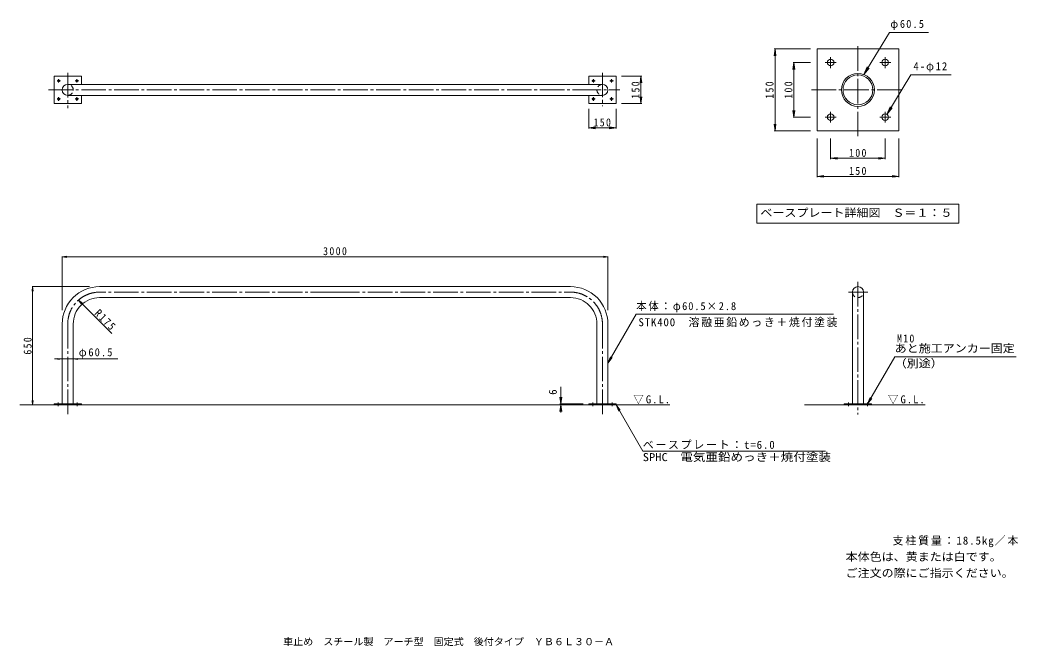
# Model space of a CAD drawing. Units: millimetres at full size, with parts at other scales. Extents: x -2750 to 2737, y -2042 to 1399.
import ezdxf
from ezdxf.enums import TextEntityAlignment as Align

# ---------------------------------------------------------------- set-up
doc = ezdxf.new("R2010")
doc.units = ezdxf.units.MM
doc.header["$LTSCALE"] = 15
doc.linetypes.add('CHAIN2', pattern=[12, 9, -1, 1, -1])
doc.linetypes.add('DASHED2', pattern=[3, 2, -1])
for name, color, linetype, lineweight in [('A-0', 7, 'CHAIN2', 9), ('A-2', 3, 'Continuous', 9), ('A-4', 7, 'Continuous', 9), ('A-5', 7, 'Continuous', 9), ('B-0', 7, 'CHAIN2', 9), ('B-2', 3, 'Continuous', 9), ('B-4', 7, 'Continuous', 9), ('B-5', 7, 'Continuous', 9), ('B-6', 6, 'Continuous', 5)]:
    doc.layers.add(name, color=color, linetype=linetype, lineweight=lineweight)
doc.layers.add('F-5_F-5ﾚｲﾔ', color=2, linetype='Continuous')
doc.styles.add('ＭＳ ゴシック', font='')
doc.styles.get('ＭＳ ゴシック').set_extended_font_data('MS Gothic')

msp = doc.modelspace()

# ---------------------------------------------------------------- linework, layer by layer
at = {"layer": 'A-0'}
for p, q in [((1856.78, 760.04), (1856.78, 1270.04)), ((1676.78, 1165.04), (1736.78, 1165.04)), ((1706.78, 1135.04), (1706.78, 1195.04)), ((1976.78, 1165.04), (2036.78, 1165.04)), ((2006.78, 1135.04), (2006.78, 1195.04)), ((1601.78, 1015.04), (2111.78, 1015.04)), ((1706.78, 835.04), (1706.78, 895.04)), ((2006.78, 835.04), (2006.78, 895.04)), ((1676.78, 865.04), (1736.78, 865.04)), ((1976.78, 865.04), (2036.78, 865.04))]:
    msp.add_line(p, q, dxfattribs=at)
at = {"layer": 'A-2'}
for p, q in [((2081.78, 790.04), (2081.78, 1240.04)), ((1631.78, 790.04), (2081.78, 790.04))]:
    msp.add_line(p, q, dxfattribs=at)
msp.add_lwpolyline([(2081.78, 1240.04), (1631.78, 1240.04), (1631.78, 790.04)], dxfattribs=at)
for centre, radius in [((1706.78, 1165.04), 18), ((2006.78, 1165.04), 18), ((1856.78, 1015.04), 90.75), ((1856.78, 1015.04), 82.05), ((1706.78, 865.04), 18), ((2006.78, 865.04), 18)]:
    msp.add_circle(centre, radius, dxfattribs=at)
at = {"layer": 'A-4'}
for p, q in [((1400.87, 1240.04), (1395.97, 1202.86)), ((1396.37, 1240.04), (1596.24, 1240.04)), ((1400.87, 1240.04), (1405.76, 1202.86)), ((1504.53, 1165.04), (1499.63, 1127.86)), ((1500.03, 1165.04), (1596.24, 1165.04)), ((1504.53, 1165.04), (1509.42, 1127.86)), ((1504.53, 865.04), (1509.42, 902.22)), ((1400.87, 790.04), (1405.76, 827.22)), ((1500.03, 865.04), (1596.24, 865.04)), ((1396.37, 790.04), (1596.24, 790.04)), ((1631.78, 535.23), (1631.78, 747.57)), ((1706.78, 634.5), (1706.78, 747.57)), ((2006.78, 634.5), (2006.78, 747.57)), ((2081.78, 535.23), (2081.78, 747.57)), ((1706.78, 639), (1743.96, 643.89)), ((1706.78, 639), (1743.96, 634.1)), ((2006.78, 639), (1969.61, 643.89)), ((1631.78, 539.73), (1668.96, 544.62)), ((1631.78, 539.73), (1668.96, 534.83)), ((2081.78, 539.73), (2044.61, 544.62))]:
    msp.add_line(p, q, dxfattribs=at)
for points in [[(1400.87, 1240.04), (1400.87, 790.04), (1395.97, 827.22)], [(1504.53, 1165.04), (1504.53, 865.04), (1499.63, 902.22)], [(1706.78, 639), (2006.78, 639), (1969.61, 634.1)], [(1631.78, 539.73), (2081.78, 539.73), (2044.61, 534.83)]]:
    msp.add_lwpolyline(points, dxfattribs=at)
at = {"layer": 'A-5'}
for p, q in [((1889.72, 1099.6), (1907.78, 1140.81)), ((1889.72, 1099.6), (1917.83, 1134.73)), ((2147.58, 1097.84), (2016.1, 880.44)), ((2147.58, 1097.84), (2369.45, 1097.84)), ((2016.1, 880.44), (2034.16, 921.65)), ((2016.1, 880.44), (2044.21, 915.57)), ((1301.67, 386.7), (2411.9, 386.7)), ((1301.67, 386.7), (1301.67, 281.7)), ((2411.9, 386.7), (2411.9, 281.7)), ((1301.67, 281.7), (2411.9, 281.7))]:
    msp.add_line(p, q, dxfattribs=at)
msp.add_lwpolyline([(2244.18, 1330.77), (2029.53, 1330.77), (1889.72, 1099.6)], dxfattribs=at)
at = {"layer": 'B-0'}
for p, q in [((-2487.32, 1108.77), (-2487.32, 914.78)), ((452.18, 1109.64), (452.18, 925.06)), ((-2545.98, 1065.04), (-2526.85, 1065.04)), ((-2537.32, 1055.52), (-2537.32, 1074.41)), ((-2445.98, 1065.04), (-2426.85, 1065.04)), ((-2437.32, 1055.52), (-2437.32, 1074.41)), ((393.52, 1065.04), (412.65, 1065.04)), ((402.18, 1055.52), (402.18, 1074.41)), ((493.52, 1065.04), (512.65, 1065.04)), ((502.18, 1055.52), (502.18, 1074.41)), ((-2592.22, 1015.04), (310.02, 1015.04)), ((310.02, 1015.04), (548.42, 1015.04)), ((-2545.98, 965.04), (-2526.85, 965.04)), ((-2537.32, 955.52), (-2537.32, 974.41)), ((-2445.98, 965.04), (-2426.85, 965.04)), ((-2437.32, 955.52), (-2437.32, 974.41)), ((393.52, 965.04), (412.65, 965.04)), ((402.18, 955.52), (402.18, 974.41)), ((493.52, 965.04), (512.65, 965.04)), ((502.18, 955.52), (502.18, 974.41)), ((1856.78, -40.02), (1856.78, -769.66)), ((-1017.57, -96.54), (-2312.32, -96.54)), ((-1017.57, -96.54), (277.18, -96.54)), ((1804.9, -96.54), (1911.92, -96.54)), ((-2487.32, -271.54), (-2487.32, -769.66)), ((452.18, -271.54), (452.18, -769.66)), ((-2540.02, -702.46), (-2540.02, -722.46)), ((-2434.79, -702.46), (-2434.79, -722.46)), ((399.56, -702.46), (399.56, -722.46)), ((504.79, -702.46), (504.79, -722.46)), ((1804.18, -702.46), (1804.18, -722.46)), ((1909.41, -702.46), (1909.41, -722.46))]:
    msp.add_line(p, q, dxfattribs=at)
at = {"layer": 'B-0', "color": 3, "linetype": 'Continuous'}
for p, q in [((-2562.42, -710.29), (-2562.37, -710.29)), ((1781.78, -710.29), (1781.83, -710.29))]:
    msp.add_line(p, q, dxfattribs=at)
at = {"layer": 'B-0'}
for centre, start, end in [((-2312.32, -271.54), 89.99976, 180), ((277.18, -271.54), 0, 90.00024)]:
    msp.add_arc(centre, 175, start, end, dxfattribs=at)
at = {"layer": 'B-2'}
for p, q in [((-2487.32, 1045.29), (452.18, 1045.29)), ((-2412.32, 1045.29), (-2412.32, 1090.04)), ((527.18, 1090.04), (377.18, 1090.04)), ((377.18, 1090.04), (377.18, 1045.29)), ((527.18, 940.04), (527.18, 1090.04)), ((-2487.32, 984.79), (452.18, 984.79)), ((-2412.32, 940.04), (-2412.32, 984.79)), ((377.18, 984.79), (377.18, 940.04)), ((377.18, 940.04), (527.18, 940.04)), ((-1017.57, -66.29), (-2312.32, -66.29)), ((-1017.57, -66.29), (277.18, -66.29)), ((1826.53, -96.54), (1826.53, -710.29)), ((1887.03, -96.54), (1887.03, -710.29)), ((-1017.57, -126.79), (-2312.32, -126.79)), ((-1017.57, -126.79), (277.18, -126.79)), ((-2517.57, -271.54), (-2517.57, -710.29)), ((-2457.07, -271.54), (-2457.07, -710.29)), ((421.93, -271.54), (421.93, -710.29)), ((482.43, -271.54), (482.43, -710.29)), ((-2562.37, -710.29), (-2412.42, -710.29)), ((-2562.37, -710.29), (-2562.37, -716.29)), ((-2412.42, -710.29), (-2412.42, -716.29)), ((527.16, -710.29), (377.16, -710.29)), ((377.16, -716.29), (377.16, -710.29)), ((527.16, -710.29), (527.16, -716.29)), ((1781.83, -710.29), (1931.78, -710.29)), ((1781.83, -710.29), (1781.83, -716.29)), ((1931.78, -710.29), (1931.78, -716.29))]:
    msp.add_line(p, q, dxfattribs=at)
at = {"layer": 'B-2', "linetype": 'DASHED2'}
for p, q in [((-2546.02, -710.29), (-2546.02, -716.29)), ((-2534.02, -710.29), (-2534.02, -716.29)), ((-2440.79, -710.29), (-2440.79, -716.29)), ((-2428.79, -710.29), (-2428.79, -716.29)), ((393.56, -710.29), (393.56, -716.29)), ((405.56, -710.29), (405.56, -716.29)), ((498.79, -710.29), (498.79, -716.29)), ((510.79, -710.29), (510.79, -716.29)), ((1798.18, -710.29), (1798.18, -716.29)), ((1810.18, -710.29), (1810.18, -716.29)), ((1903.41, -710.29), (1903.41, -716.29)), ((1915.41, -710.29), (1915.41, -716.29))]:
    msp.add_line(p, q, dxfattribs=at)
at = {"layer": 'B-2'}
msp.add_lwpolyline([(-2412.32, 1090.04), (-2562.32, 1090.04), (-2562.32, 940.04), (-2412.32, 940.04)], dxfattribs=at)
for centre in [(-2537.32, 1065.04), (-2437.32, 1065.04), (402.18, 1065.04), (502.18, 1065.04), (-2537.32, 965.04), (-2437.32, 965.04), (402.18, 965.04), (502.18, 965.04)]:
    msp.add_circle(centre, 6, dxfattribs=at)
for centre, radius, start, end in [((-2487.32, 1015.04), 30.25, 90, 270), ((452.18, 1015.04), 30.25, 270, 90), ((-2312.32, -271.54), 205.25, 89.99977, 180), ((277.18, -271.54), 205.25, 0, 90.00023), ((1856.78, -96.54), 30.25, 0, 180), ((-2312.32, -271.54), 144.75, 89.9998, 180), ((277.18, -271.54), 144.75, 0, 90.0002)]:
    msp.add_arc(centre, radius, start, end, dxfattribs=at)
at = {"layer": 'B-2', "linetype": 'DASHED2'}
for centre, start, end in [((-2487.32, 1015.04), 270, 90), ((452.18, 1015.04), 90, 270), ((1856.78, -96.54), 180, 0)]:
    msp.add_arc(centre, 30.25, start, end, dxfattribs=at)
at = {"layer": 'B-4'}
for p, q in [((668.49, 1090.04), (557.18, 1090.04)), ((663.99, 1090.04), (659.09, 1052.86)), ((663.99, 1090.04), (663.99, 940.04)), ((663.99, 1090.04), (668.88, 1052.86)), ((668.49, 940.04), (557.18, 940.04)), ((663.99, 940.04), (659.09, 977.22)), ((663.99, 940.04), (668.88, 977.22)), ((377.18, 801.91), (377.18, 910.04)), ((527.18, 801.91), (527.18, 910.04)), ((377.18, 806.41), (414.36, 811.3)), ((377.18, 806.41), (527.18, 806.41)), ((377.18, 806.41), (414.36, 801.51)), ((527.18, 806.41), (490, 811.3)), ((527.18, 806.41), (490, 801.51)), ((-2517.57, 97.77), (-2492.79, 101.03)), ((-2517.57, -195.64), (-2517.57, 99.57)), ((-2517.57, 97.77), (-2492.79, 94.51)), ((-2517.57, 97.77), (482.43, 97.77)), ((482.43, 97.77), (457.64, 101.03)), ((482.43, 97.77), (457.64, 94.51)), ((482.43, -195.64), (482.43, 99.57)), ((-2680.2, -66.29), (-2683.46, -91.08)), ((-2368.16, -66.29), (-2682, -66.29)), ((-2680.2, -66.29), (-2676.94, -91.08)), ((-2680.2, -716.29), (-2680.2, -66.29)), ((-2428.49, -140.66), (-2408.66, -155.88)), ((-2212.56, -463.86), (-2559.14, -463.86)), ((-2517.57, -463.86), (-2542.36, -460.59)), ((-2517.57, -463.86), (-2542.36, -467.12)), ((-2457.07, -463.86), (-2432.29, -460.59)), ((-2457.07, -463.86), (-2432.29, -467.12)), ((223.32, -710.29), (223.32, -617.15)), ((-2680.2, -716.29), (-2683.46, -691.51)), ((-2680.2, -716.29), (-2676.94, -691.51)), ((223.32, -710.29), (218.43, -673.11)), ((218.82, -710.29), (347.16, -710.29)), ((223.32, -710.29), (228.22, -673.11)), ((223.32, -710.29), (223.32, -716.29)), ((223.32, -716.29), (218.43, -753.47)), ((223.32, -716.29), (228.22, -753.47)), ((223.32, -716.29), (223.32, -759))]:
    msp.add_line(p, q, dxfattribs=at)
msp.add_lwpolyline([(-2245.1, -324.05), (-2428.49, -140.66), (-2413.27, -160.49)], dxfattribs=at)
at = {"layer": 'B-5'}
for p, q in [((482.43, -486.51), (637.58, -217.79)), ((637.58, -217.79), (1722.53, -217.79)), ((482.43, -486.51), (496.78, -451.87)), ((482.43, -486.51), (505.25, -456.76)), ((1909.41, -710.29), (2058.87, -451.43)), ((2058.87, -451.43), (2726.37, -451.43)), ((1909.41, -710.29), (1923.76, -675.65)), ((1909.41, -710.29), (1932.24, -680.54)), ((673.73, -970.16), (527.16, -716.29)), ((527.16, -716.29), (549.99, -746.04)), ((527.16, -716.29), (541.51, -750.94)), ((673.73, -970.16), (1678.73, -970.16))]:
    msp.add_line(p, q, dxfattribs=at)
at = {"layer": 'B-6'}
for p, q in [((-2487.32, -716.29), (-2749.87, -716.29)), ((-1017.57, -716.29), (-2487.32, -716.29)), ((-1017.57, -716.29), (452.18, -716.29)), ((452.18, -716.29), (823.45, -716.29)), ((2226.48, -716.29), (1562.64, -716.29))]:
    msp.add_line(p, q, dxfattribs=at)

# ---------------------------------------------------------------- texts
at = {"layer": 'A-4', "color": 2, "char_height": 43.99, "attachment_point": 7, "rotation": 90, "style": 'ＭＳ ゴシック'}
for s, insert in [('\\T1.27;\\W0.9;150', (1393.37, 966.29)), ('\\T1.27;\\W0.9;100', (1497.03, 966.29))]:
    msp.add_mtext(s, dxfattribs=dict(at, insert=insert))
at = {"layer": 'A-4', "color": 2, "char_height": 43.99, "attachment_point": 7, "style": 'ＭＳ ゴシック'}
for s, insert in [('\\T1.27;\\W0.9;100', (1808.03, 646.5)), ('\\T1.27;\\W0.9;150', (1808.03, 547.23))]:
    msp.add_mtext(s, dxfattribs=dict(at, insert=insert))
at = {"layer": 'A-5', "color": 2, "style": 'ＭＳ ゴシック', "width": 1.1}
msp.add_text('ベースプレート詳細図\u3000Ｓ＝１：５', height=43.99, dxfattribs=at).set_placement((1320.53, 304.2), align=Align.BOTTOM_LEFT)
at = {"layer": 'A-5', "color": 2, "char_height": 43.99, "attachment_point": 7, "style": 'ＭＳ ゴシック'}
for s, insert in [('\\T1.22;\\W0.95;φ60.5', (2034.69, 1343.89)), ('\\T1.22;\\W0.95;4-φ12', (2162.06, 1110.95))]:
    msp.add_mtext(s, dxfattribs=dict(at, insert=insert))
at = {"layer": 'B-4', "color": 2, "style": 'ＭＳ ゴシック'}
msp.add_text('6', height=43.99, rotation=90, dxfattribs=at).set_placement((214.32, -661.07), align=Align.BOTTOM_LEFT)
at = {"layer": 'B-4', "color": 2, "char_height": 43.99, "attachment_point": 7, "style": 'ＭＳ ゴシック'}
for s, insert, rotation in [('\\T1.27;\\W0.9;150', (656.49, 966.29), 90), ('\\T1.28;\\W0.9;3000', (-1083.2, 106.13), 0.034), ('\\T1.28;\\W0.9;R175', (-2343.91, -217.68), 315), ('\\T1.27;\\W0.9;650', (-2685.2, -440.04), 90)]:
    msp.add_mtext(s, dxfattribs=dict(at, insert=insert, rotation=rotation))
for s, insert in [('\\T1.27;\\W0.9;150', (403.43, 813.91)), ('\\T1.22;\\W0.95;φ60.5', (-2426.62, -460.86))]:
    msp.add_mtext(s, dxfattribs=dict(at, insert=insert))
at = {"layer": 'B-5', "color": 2, "style": 'ＭＳ ゴシック'}
for s, width, p in [('あと施工アンカー固定', 1.1, (2058.87, -440.93)), ('（別途）', 1.1, (2058.87, -523.78)), ('SPHC\u3000電気亜鉛めっき＋焼付塗装', 1.15, (673.73, -1038.62))]:
    msp.add_text(s, height=43.99, dxfattribs=dict(at, width=width)).set_placement(p, align=Align.BOTTOM_LEFT)
at = {"layer": 'B-5', "color": 2, "char_height": 43.99, "attachment_point": 7, "style": 'ＭＳ ゴシック'}
for s, insert in [('\\T1.18;\\W0.95;本体：φ60.5×2.8', (637.58, -207.29)), ('\\T1.15;STK400\u3000溶融亜鉛めっき＋焼付塗装', (650.03, -289.16)), ('\\T1.27;\\W0.9;M10', (2071.48, -374.01)), ('\\T1.22;\\W0.95;▽G.L.', (621.6, -711.96)), ('\\T1.22;\\W0.95;▽G.L.', (2021.5, -711.96)), ('\\T1.16;ベースプレート：t=6.0', (673.73, -959.66))]:
    msp.add_mtext(s, dxfattribs=dict(at, insert=insert))
at = {"layer": 'F-5_F-5ﾚｲﾔ', "style": 'ＭＳ ゴシック'}
for s, height, width, p in [('本体色は、黄または白です。', 43.99, 1.1, (1788.96, -1586.76)), ('ご注文の際にご指示ください。', 43.99, 1.1, (1788.96, -1675.97)), ('車止め\u3000スチール製\u3000アーチ型\u3000固定式\u3000後付タイプ\u3000ＹＢ６Ｌ３０－Ａ', 38.49, 1.05, (-1302.75, -2048.8))]:
    msp.add_text(s, height=height, dxfattribs=dict(at, width=width)).set_placement(p, align=Align.BOTTOM_LEFT)
at = {"layer": 'F-5_F-5ﾚｲﾔ', "insert": (2047.27, -1498.52), "char_height": 43.99, "attachment_point": 7, "style": 'ＭＳ ゴシック'}
msp.add_mtext('\\T1.17;支柱質量：18.5kg／本', dxfattribs=at)

doc.saveas('drawing.dxf')
